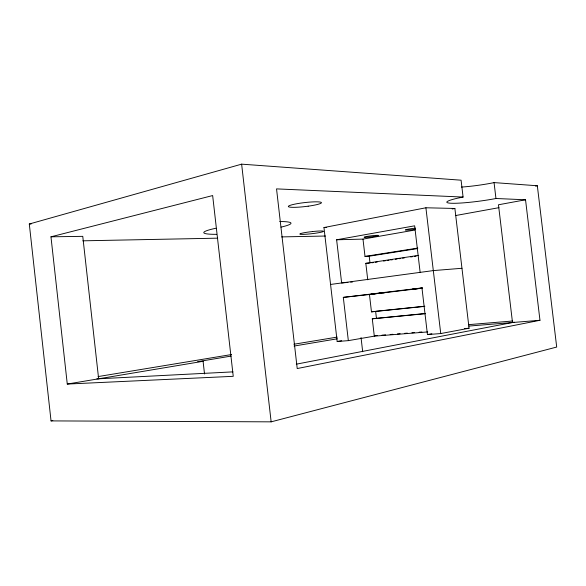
<?xml version="1.0" encoding="UTF-8"?>
<svg xmlns="http://www.w3.org/2000/svg" width="586" height="586" viewBox="0 0 586 586"><rect width="100%" height="100%" fill="white"/><g stroke="black" fill="none" stroke-linecap="round" stroke-linejoin="round"><path stroke-width="0.88" d="M461.453 187.073A33.724 4.014 -8 0 0 492.057 183.022L494.057 182.598L537.333 185.762L556.7 347.051L271.15 421.847L51.041 420.902L29.3 224.006L241.63 164.153L461.079 180.188L463.087 197.057L457.769 198.149A33.739 3.377 -7.8 0 0 452.289 203.283A33.739 3.377 -7.8 0 0 493.947 198.888L495.954 198.493L525.532 199.789L539.97 320.278L297.219 368.55L276.533 188.89L463.087 197.057M50.967 236.817L212.652 195.556L233.243 376.322L67.273 384.057L50.967 236.817L82.765 236.341L98.638 378.798M51.041 420.902L52.828 420.543M535.538 186.106L537.333 185.762M323.963 227.536L425.905 207.781L454.883 208.462L469.064 328.233L440.738 333.559L427.45 334.577L421.957 287.909L343.308 297.373L348.34 340.642L337.177 341.499L323.963 227.536L326.68 227.515M296.318 364.17L514.215 322.19M452.194 208.968L454.883 208.462M427.45 334.577L431.86 333.756M525.532 199.789L498.466 204.778L512.508 322.52M455.908 215.487L498.972 207.671M347.959 282.408L341.638 282.965L336.62 239.784L414.654 225.815L420.133 272.373M336.62 239.784L362.99 239.11L414.815 230.042M348.34 340.642L374.308 336.152L427.714 331.925M337.177 341.499L341.631 340.737M231.162 356.076L197.819 361.643L203.086 361.298L204.521 373.985M67.273 384.057L203.086 361.298M294.055 346.048L337.302 338.803M98.074 376.578L231.617 354.523M293.879 344.246L337.184 337.096M362.99 239.11L365.005 256.412L417.847 248.076M365.005 256.412L369.195 256.199L417.093 248.662M367.737 279.793L365.818 263.341L418.704 255.357M371.81 262.806L373.619 262.535M375.428 262.264L377.238 261.993M383.566 261.041L385.376 260.763M387.185 260.492L388.994 260.221M390.803 259.95L392.613 259.679M395.33 259.268L397.14 258.997M398.949 258.726L400.758 258.448M402.567 258.177L404.377 257.906M410.705 256.954L412.515 256.683M414.324 256.412L416.133 256.133M374.308 336.152L372.286 318.799L424.733 313.539M343.308 297.373L369.451 294.516L371.473 311.855L374.798 311.408M330.563 284.452L433.31 270.593L461.966 268.278M383.127 292.832L385.083 292.575L370.784 294.238L381.684 293.007M414.148 289.008L412.346 289.25L422.176 288.144M369.451 294.516L422.565 288.144M415.62 288.832L422.513 288.026M402.033 308.573L375.626 311.298L376.432 318.191M403.849 308.382L424.791 306.229M371.473 311.855L424.711 306.375M372.286 318.799L425.568 313.671M350.67 282.166L352.479 282.005M468.844 324.629L512.494 321.018M468.881 326.072L539.97 320.278M374.71 335.734L377.435 335.514M381.969 335.155L385.595 334.862M390.137 334.503L392.854 334.291M397.396 333.925L400.113 333.712M404.648 333.353L407.373 333.134M411.907 332.775L414.632 332.555M419.166 332.196L421.891 331.984M464.53 328.592L469.064 328.233M365.818 263.341L369.165 263.129M96.858 378.893L232.942 371.868M82.824 240.824L217.714 238.165M281.646 236.905L325.479 236.033M29.3 224.006L31.124 224.006M279.72 221.567L283.045 221.574A43.825 4.373 -6.2 0 1 281.002 227.126M494.057 182.598L495.954 198.493M425.905 207.781L440.738 333.559M369.195 256.199L370 263.077M361.035 337.536L362.683 351.71M241.63 164.153L271.15 421.847M216.542 234.327A43.825 4.373 -6.2 0 1 215.926 228.24M415.247 229.273A7.523 0.571 -7.1 0 1 405.358 229.946A7.523 0.571 -7.1 0 1 415.496 228.166M367.407 236.37L365.979 236.634A7.193 0.527 -6.9 0 0 365.261 237.367L366.455 237.33A7.193 0.527 -6.9 0 0 375.846 236.217A7.193 0.527 -6.9 0 0 377.325 235.345L376.131 235.382A7.193 0.527 -6.9 0 0 367.407 236.37M308.17 206.184L303.944 206.697A16.65 2 -6.6 0 1 290.37 205.268A16.65 2 -6.6 0 1 318.22 201.87A16.65 2 -6.6 0 1 308.17 206.184M312.506 231.551L309.379 231.924A11.925 1.026 -6.6 0 0 302.12 234.385A11.925 1.026 -6.6 0 0 322.058 231.983A11.925 1.026 -6.6 0 0 312.506 231.551"/></g></svg>
